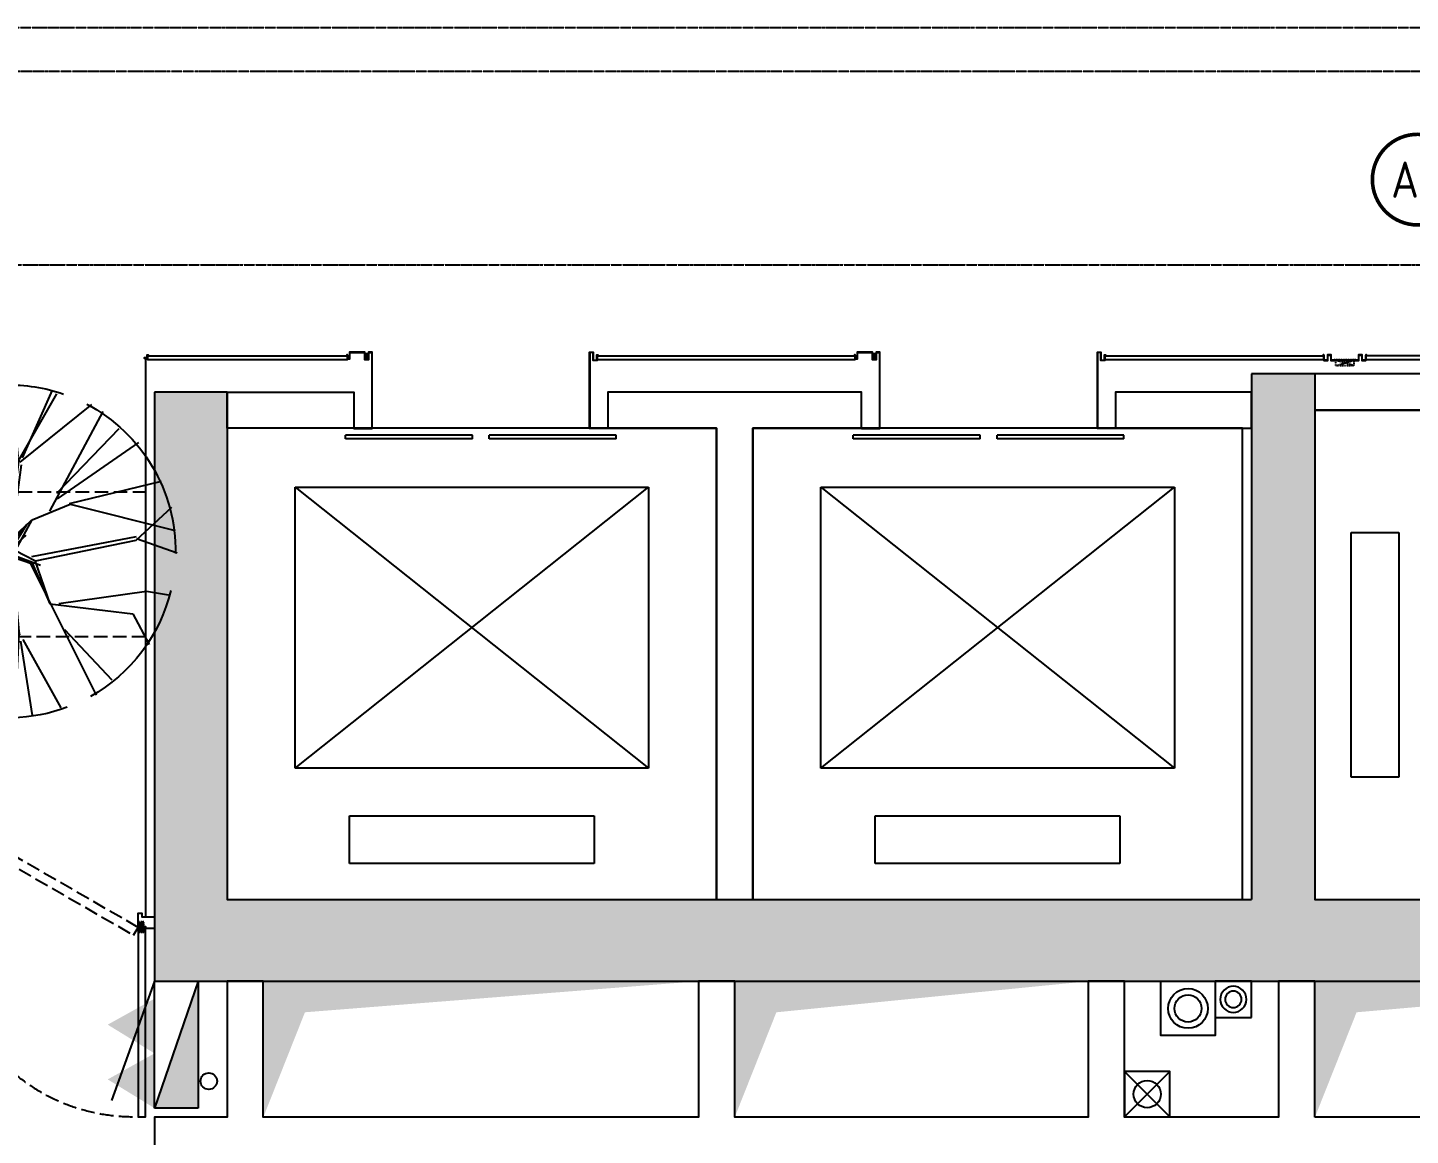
# Model space of a CAD drawing. Extents: x -284868 to 304789, y -137694 to 137894.
# Drawn here: x 268679 to 276305, y -19493 to -13383 of the extents above; entities that cross this region are included whole.
import ezdxf
from ezdxf.enums import TextEntityAlignment as Align

# ---------------------------------------------------------------- set-up
doc = ezdxf.new("R2010")
doc.units = 0
doc.set_wipeout_variables(frame=1)
doc.linetypes.add('BORDER2', pattern=[0.875, 0.25, -0.125, 0.25, -0.125, 0, -0.125])
doc.linetypes.add('DASH', pattern=[0.35, 0.25, -0.1])
doc.layers.get('0').update_dxf_attribs({"linetype": 'CONTINUOUS'})
for name, color, linetype in [('0-墙', 4, 'CONTINUOUS'), ('0-建筑柱体', 251, 'CONTINUOUS'), ('0-消防栓(给排水)', 9, 'CONTINUOUS'), ('0-电梯', 3, 'CONTINUOUS'), ('EQUIP-通讯', 3, 'CONTINUOUS'), ('P-完成面', 42, 'CONTINUOUS'), ('P-平面家具', 3, 'CONTINUOUS'), ('P-平面植物', 251, 'CONTINUOUS'), ('P-门扇', 6, 'CONTINUOUS'), ('WIRE-网络', 130, 'BORDER2')]:
    doc.layers.add(name, color=color, linetype=linetype)
doc.styles.add('_TEL_ATTDEF', font='GBENOR', dxfattribs={"width": 0.8, "height": 3, "bigfont": 'GBCBIG'})
doc.styles.add('_TEL_DIM', font='SIMPLEX', dxfattribs={"width": 0.8, "height": 3.5, "bigfont": 'HZTXT'})

# ---------------------------------------------------------------- blocks, each defined once
blk = doc.blocks.new('213r5467')
for p, q in [((-90909.2, -260063), (-90909.2, -260325.5)), ((-89559.2, -260063), (-90909.2, -260063)), ((-89559.2, -260325.5), (-89559.2, -260063)), ((-90909.2, -260325.5), (-89559.2, -260325.5)), ((-91209.2, -260588), (-91209.2, -262138)), ((-89259.2, -260588), (-91209.2, -260588)), ((-91209.2, -260588), (-89259.2, -262138)), ((-91209.2, -262138), (-89259.2, -260588)), ((-89259.2, -262138), (-89259.2, -260588)), ((-91209.2, -262138), (-89259.2, -262138))]:
    blk.add_line(p, q)
blk.add_lwpolyline([(-88884.2, -262463), (-91584.2, -262463), (-91584.2, -259863), (-88884.2, -259863), (-88884.2, -262463)])
blk = doc.blocks.new('sgASGHHHH')
for points in [[(-102995.8, -917724), (-102995.8, -920624), (-102879.2, -920774), (-102645.8, -920624), (-102645.8, -917724)], [(-109045.8, -917824), (-109045.8, -921074), (-108645.8, -920624), (-108645.8, -917824)], [(-108645.8, -920624), (-109045.8, -921074), (-102995.8, -921074), (-102879.2, -920774), (-102995.8, -920624)], [(-102879.2, -920774), (-102995.8, -921074), (-99845.8, -921074), (-99845.8, -920624), (-102645.8, -920624)]]:
    blk.add_hatch(color=256).paths.add_polyline_path(points)
at = {"color": 4}
for p, q in [((-102995.8, -917724), (-102995.8, -920624)), ((-102645.8, -917724), (-102995.8, -917724)), ((-102645.8, -917724), (-102645.8, -920624)), ((-109045.8, -917824), (-109045.8, -921074)), ((-108645.8, -917824), (-109045.8, -917824)), ((-108645.8, -917824), (-108645.8, -920624)), ((-108645.8, -920624), (-102995.8, -920624)), ((-102645.8, -920624), (-99845.8, -920624)), ((-109045.8, -921074), (-102995.8, -921074)), ((-102995.8, -921074), (-99845.8, -921074))]:
    blk.add_line(p, q, dxfattribs=at)
blk = doc.blocks.new('A$C10332E08')
for p, q in [((250, 0), (0, 250)), ((250, 250), (0, 0))]:
    blk.add_line(p, q)
blk.add_lwpolyline([(0, 250), (250, 250), (250, 0), (0, 0)], close=True)
blk = doc.blocks.new('A$C2AC726D9')
blk.add_circle((16125, -36725), 75)
at = {"xscale": -1, "rotation": 90}
blk.add_blockref('A$C10332E08', (16250, -36600), dxfattribs=at)
blk = doc.blocks.new('A$C2E9C7AB1')
blk.add_lwpolyline([(-200, 0), (0, 0), (0, -200), (-200, -200)], close=True)
for radius in [72.3, 45.5]:
    blk.add_circle((-100, -100), radius)
blk = doc.blocks.new('A$C1A2309B7')
blk.add_lwpolyline([(-300, 0), (0, 0), (0, -300), (-300, -300)], close=True)
for radius in [109.5, 75]:
    blk.add_circle((-150, -150), radius)
blk = doc.blocks.new('A$C5B4E3DF6')
for p, q in [((0, 240), (-658.7, 476.9)), ((-700, 0), (-700, 240)), ((0, 0), (-700, 240)), ((-700, 240), (0, 240)), ((0, 240), (0, 0)), ((0, 0), (-700, 0))]:
    blk.add_line(p, q)
for points in [[(-700, 240), (-541.4, 498.1), (-398.1, 240)], [(-398.1, 240), (-239.5, 498.1), (-96.1, 240)], [(-700, 0), (-700, 240), (0, 0)]]:
    blk.add_solid(points)
blk = doc.blocks.new('A$C3F6147FC')
blk.add_circle((299.5, -3801.1), 45.5)
at = {"rotation": 90}
blk.add_blockref('A$C5B4E3DF6', (240, -3250), dxfattribs=at)
blk.add_blockref('A$C1A2309B7', (5850, -3250))
at = {"xscale": -1, "rotation": 270}
blk.add_blockref('A$C2E9C7AB1', (6050, -3250), dxfattribs=at)
blk = doc.blocks.new('$DORLIB2D$00000127')
at = {"color": 0}
for points in [[(-0.5333, 0.7949), (-0.5333, 0.6904)], [(-0.0333, 0.7949), (-0.5333, 0.7949)], [(-0.0333, 0.7949), (-0.0333, 0.6904)], [(0.5333, 0.7949), (0.0333, 0.7949)], [(0.0333, 0.7949), (0.0333, 0.6904)], [(0.5333, 0.7949), (0.5333, 0.6904)], [(-0.0333, 0.6904), (-0.5333, 0.6904)], [(0.5333, 0.6904), (0.0333, 0.6904)], [(0.5, 0.5), (-0.5, 0.5)]]:
    blk.add_lwpolyline(points, dxfattribs=at)
blk = doc.blocks.new('A$C6C5C068E')
h = blk.add_hatch()
h.set_pattern_fill('ANSI32', color=256, scale=0.2, style=0)
h.set_pattern_definition([(45, (506565838.6591, 131390591.2148), (-1.3470384181604, 1.3470384181604), []), (45, (506565839.5572, 131390591.2148), (-1.3470384181604, 1.3470384181604), [])])
h.paths.add_polyline_path([(11.2, 11.2), (-3.8, 11.2), (-3.8, 13.8), (0, 13.8), (0, 15), (-5, 15), (-5, 10), (10, 10), (10, -5), (15, -5), (15, 0), (13.8, 0), (13.8, -3.8), (11.2, -3.8)])
blk.add_lwpolyline([(11.2, 11.2), (-3.8, 11.2), (-3.8, 13.8), (0, 13.8), (0, 15), (-5, 15), (-5, 10), (10, 10), (10, -5), (15, -5), (15, 0), (13.8, 0), (13.8, -3.8), (11.2, -3.8)], close=True)
blk = doc.blocks.new('A$C611527F21')
h = blk.add_hatch(color=7)
h.dxf.hatch_style = 1
h.set_gradient(color1=(255, 255, 255), color2=(255, 255, 0), tint=1, name='CYLINDER')
h.paths.add_polyline_path([(1340, -405), (1340, -380), (1320, -380), (1320, -406), (1325, -410), (1335, -410)])
for points in [[(60, -375), (60, -405), (55, -405), (55, -400), (56.5, -400), (56.5, -403.5), (58.5, -403.5), (58.5, -373.5), (81.5, -373.5), (81.5, -418.5), (98.5, -418.5), (98.5, 0), (0, 0), (0, 1.5), (100, 1.5), (100, -420), (80, -420), (80, -375), (60, -375)], [(1438.5, -400), (1438.5, -403.5), (1436.5, -403.5), (1436.5, -383.5), (1423.5, -383.5), (1423.5, -418.5), (1341.5, -418.5), (1341.5, -378.5), (1318.5, -378.5), (1318.5, -418.5), (1301.5, -418.5), (1301.5, 0), (1400, 0), (1400, 1.5), (1300, 1.5), (1300, -420), (1320, -420), (1320, -380), (1340, -380), (1340, -420), (1425, -420), (1425, -385), (1435, -385), (1435, -405), (1440, -405), (1440, -400), (1438.5, -400)]]:
    blk.add_lwpolyline(points)
blk.add_lwpolyline([(1340, -405), (1340, -380), (1320, -380), (1320, -406), (1325, -410), (1335, -410)], close=True)
blk = doc.blocks.new('A$C7A304ED9')
at = {"linetype": 'DASH', "ltscale": 0.1}
for p, q in [((-50, 28.5), (50, -1.5)), ((50, 28.5), (-50, -1.5))]:
    blk.add_line(p, q, dxfattribs=at)
blk.add_lwpolyline([(120, -26.5), (120, -31.5), (115, -31.5), (115, -1.5), (95, -1.5), (95, -31.5), (75, -31.5), (75, -1.5), (-75, -1.5), (-75, -31.5), (-95, -31.5), (-95, -1.5), (-115, -1.5), (-115, -31.5), (-120, -31.5), (-120, -26.5), (-118.5, -26.5), (-118.5, -30), (-116.5, -30), (-116.5, 0), (-93.5, 0), (-93.5, -30), (-76.5, -30), (-76.5, 0), (76.5, 0), (76.5, -30), (93.5, -30), (93.5, 0), (116.5, 0), (116.5, -30), (118.5, -30), (118.5, -26.5), (120, -26.5)])
for points in [[(-50, -1.5), (50, -1.5), (50, 28.5), (-50, 28.5)], [(-60, -6.5), (60, -6.5), (60, -1.5), (-60, -1.5)]]:
    blk.add_lwpolyline(points, close=True, dxfattribs=at)
blk = doc.blocks.new('A$C67A6433D')
at = {"linetype": 'DASH', "ltscale": 0.03}
blk.add_wipeout([(30.7, 0), (-28.1, 0), (-28.1, 25.8), (30.7, 25.8)], dxfattribs=at)
for p, q in [((-25.8, 19.5), (-22.7, 19)), ((-25.4, 13.4), (-18.7, 4.2)), ((-20.9, 18.6), (-9.1, 16.4)), ((-20.3, 1.6), (-20.3, 0)), ((-18.9, 12.6), (-11.9, 2.9)), ((-17.9, 11.2), (-6.8, 9.1)), ((-16, 8.5), (-6.1, 8.5)), ((-16, 2.9), (-0.3, 2.9)), ((-13, 24.2), (-13, 25.8)), ((-12.3, 23.4), (-12.3, 24.7)), ((-12.3, 24.7), (0, 24.7)), ((-8.8, 11.8), (-8.7, 20.7)), ((-8.7, 16.4), (-8.7, 20.7)), ((-1.5, 4), (-7.9, 10.2)), ((-1.9, 19.2), (-3.5, 14.1)), ((0.4, 9.4), (-2.8, 11.9)), ((2.6, 9.4), (5.8, 11.9)), ((30.4, 25.8), (3, 25.8)), ((14.9, 24.7), (3, 24.7)), ((18.6, 2.9), (3.3, 2.9)), ((4.5, 4), (10.9, 10.2)), ((4.9, 19.2), (6.5, 14.1)), ((18.6, 8.5), (9.1, 8.5)), ((11.8, 11.8), (11.7, 20.7)), ((23.5, 18.6), (11.7, 16.4)), ((20.5, 11.2), (12.3, 9.7)), ((21.5, 12.6), (14.5, 2.9)), ((14.9, 23.4), (14.9, 24.7)), ((15.6, 24.2), (15.6, 25.8)), ((28, 13.4), (21.4, 4.2)), ((22.9, 1.6), (22.9, 0)), ((28.4, 19.5), (25.4, 19))]:
    blk.add_line(p, q, dxfattribs=at)
for points in [[(0, 9.7), (0, 25.8), (-27.7, 25.8), (-27.7, 0), (0, 0), (0, 2.7)], [(3, 9.7), (3, 25.8), (30.7, 25.8), (30.7, 0), (3, 0), (3, 2.7)]]:
    blk.add_lwpolyline(points, dxfattribs=at)
for points in [[(-13, 24.2), (-13, 24.2), (-25.8, 24.2, 0.414214), (-26.5, 23.4), (-26.5, 2.4, 0.414214), (-25.8, 1.6), (-20.3, 1.6)], [(-12.3, 23.4), (-25, 23.4, 0.414214), (-25.8, 22.6), (-25.8, 16.8)], [(-25.8, 14), (-25.8, 5, 0.414214), (-25, 4.2), (-18.7, 4.2)], [(14.9, 23.4), (27.6, 23.4, -0.414214), (28.4, 22.6), (28.4, 16.8)], [(15.6, 24.2), (15.6, 24.2), (28.4, 24.2, -0.414214), (29.2, 23.4), (29.2, 2.4, -0.414214), (28.4, 1.6), (22.9, 1.6)], [(28.4, 14), (28.4, 5, -0.414214), (27.6, 4.2), (21.4, 4.2)]]:
    blk.add_lwpolyline(points, format="xyb", dxfattribs=at)
for centre in [(-22.5, 15.4), (-5.1, 20.7), (1.5, 6), (8.1, 20.7), (25.1, 15.4)]:
    blk.add_circle(centre, 1.99, dxfattribs=at)
for centre, radius, start, end in [((-22.5, 15.4), 3.58, 338.85628, 221.96096), ((-17.6, 13.5), 1.59, 158.85628, 216.02452), ((-16, 6.5), 3.58, 211.82128, 270), ((-6.8, 11.8), 1.99, 178.25247, 238.26721), ((-5.1, 20.7), 3.58, 334.84516, 179.12624), ((-1.6, 13.5), 1.99, 160.89293, 232.11387), ((1.5, 6), 3.58, 213.03161, 326.96839), ((1.5, 6), 3.58, 72.86559, 107.13441), ((8.1, 20.7), 3.58, 0.87376, 205.15484), ((4.6, 13.5), 1.99, 307.88613, 19.10707), ((9.8, 11.8), 1.99, 301.73279, 1.74753), ((12, 11.2), 1.59, 222.33862, 280.57582), ((18.6, 6.5), 3.58, 270, 328.17872), ((25.1, 15.4), 3.58, 318.03904, 201.14372), ((20.2, 13.5), 1.59, 323.97548, 21.14372)]:
    blk.add_arc(centre, radius, start, end, dxfattribs=at)
blk = doc.blocks.new('yld.studio@foxmail.com-2-220')
at = {"color": 251, "ltscale": 100}
for p, q in [((8510.1, -109877.5), (8397.2, -109679.9)), ((8501.1, -109873.4), (8409.6, -109669)), ((8511.1, -109879.5), (8664.3, -109664.1)), ((8513.9, -109870.1), (8534.1, -109657.1)), ((8643.6, -109920.9), (8721.4, -109692)), ((8417.6, -110035.7), (8256.9, -109733.9)), ((8507.4, -109887.1), (8290.8, -109712.8)), ((8589.8, -109981.6), (8812.1, -109731.5)), ((8397.2, -109980.4), (8208.1, -109785.5)), ((8394.9, -109998.4), (8148.5, -109827.1)), ((8515.1, -109920.7), (8913.5, -109837.6)), ((8535.1, -110130.3), (8503.4, -109895.4)), ((8545.1, -110130), (8511.1, -109879.5)), ((8608.5, -109974.4), (8957.6, -109892.2)), ((8358.7, -110012.5), (8079.5, -109944.3)), ((8687.6, -110105.4), (9004.3, -109954.2)), ((8356.4, -110013.7), (8038, -110093.8)), ((8157, -110123.6), (8048.7, -110023.6)), ((8471.5, -110062), (8356.4, -110013.7)), ((8839.3, -110105.6), (9019, -110003.9)), ((8521.9, -110154.8), (8471.5, -110062)), ((8545.1, -110130), (8474.7, -110063.6)), ((8488.6, -110076.5), (8536.7, -110154.5)), ((8539, -110135.6), (8488.6, -110076.5)), ((8538, -110151.7), (8489.4, -110108)), ((8669.6, -110104.1), (8539, -110135.6)), ((8545.1, -110130), (8687.6, -110105.4)), ((8694.6, -110108.9), (9030.8, -110225)), ((8155.7, -110118.3), (8032.3, -110161.7)), ((8472.3, -110172.8), (8155.6, -110112.1)), ((8461.2, -110185.6), (8157, -110123.6)), ((8707.1, -110117.1), (8538, -110151.7)), ((8544.7, -110164.9), (8559.5, -110148.7)), ((8682.6, -110125.1), (8557.8, -110163.7)), ((8559.5, -110148.7), (8707.1, -110117.1)), ((8682.6, -110125.1), (8768.3, -110384.4)), ((8692.8, -110112.7), (8836.9, -110114.6)), ((8818.2, -110125.1), (9019, -110313.5)), ((9019, -110313.5), (8836.9, -110114.6)), ((8840.8, -110125.9), (9051.6, -110150.2)), ((8477.1, -110193.3), (8277.6, -110592.7)), ((8463.3, -110184.6), (8417.7, -110316.4)), ((8445.9, -110200), (8538.1, -110165.1)), ((8521.9, -110154.8), (8463.3, -110184.6)), ((8532.4, -110173.4), (8470.5, -110194.6)), ((8557.8, -110163.7), (8509.5, -110410)), ((8509.5, -110410), (8532.4, -110173.4)), ((8538.1, -110165.1), (8622.5, -110416.5)), ((8622.5, -110416.5), (8544.7, -110164.9)), ((8470.5, -110194.6), (8417.7, -110316.4)), ((8125, -110277.7), (8052.4, -110289.4)), ((8391, -110315.4), (8125, -110277.7)), ((8417.7, -110316.4), (8166.6, -110346.4)), ((8574.8, -110289.9), (8890.1, -110505.1)), ((8166.6, -110346.4), (8117, -110438.8)), ((8373.7, -110393.6), (8229.8, -110545.8)), ((8511.4, -110403.8), (8679.8, -110638.2)), ((8771.5, -110385.9), (8615.9, -110411.9)), ((8768.3, -110384.4), (8830.5, -110442)), ((8500, -110423.7), (8384.7, -110630.9)), ((8507.1, -110429.3), (8471.5, -110654.4)), ((8511.4, -110406.1), (8525.2, -110657)), ((8615.9, -110411.9), (8752.8, -110617.3)), ((8622.3, -110415), (8875.2, -110535.6)), ((8830.5, -110442), (8919.5, -110477.1))]:
    blk.add_line(p, q, dxfattribs=at)
for start, end in [(88.6766, 109.1318), (56.9006, 79.3688), (117.8667, 180.7636), (15.425, 43.7388), (340.9435, 3.7139), (193.5797, 240.7292), (292.8624, 322.3567), (249.5801, 287.9773)]:
    blk.add_arc((8541.4, -110156.9), 504, start, end, dxfattribs=at)
blk = doc.blocks.new('$equip$00003217')
at = {"const_width": 0.04}
blk.add_lwpolyline([(0, 0.5, -1), (0, -0.5, -1), (0, 0.5, 0.021884)], format="xyb", dxfattribs=at)
blk.add_circle((0, 0), 0.5)
for p in [(0, 0.5), (-0.5, 0), (0.5, 0), (0, -0.5)]:
    blk.add_point(p)
at = {"color": 7, "style": '_TEL_ATTDEF'}
blk.add_attdef('$TEXT$', text='', height=0.4, dxfattribs=at).set_placement((0, 0), align=Align.MIDDLE_CENTER)
at = {"color": 7, "style": '_TEL_DIM', "flags": 1}
for tag in ['A', 'REMARK']:
    blk.add_attdef(tag, text='', height=0.00002, dxfattribs=at).set_placement((0, 0), align=Align.MIDDLE_CENTER)

msp = doc.modelspace()

# ---------------------------------------------------------------- linework, layer by layer
at = {"layer": '0-墙'}
for points in [[(282329.1, -15292.7), (275779.1, -15292.7), (275779.1, -15492.7), (279979.1, -15492.7)], [(272679.1, -15592.7), (273279.1, -15592.7), (273279.1, -15392.7), (271879.1, -15392.7), (271879.1, -15592.7), (272479.1, -15592.7), (272479.1, -18192.7), (272679.1, -18192.7), (272679.1, -15592.7)], [(275779.1, -19392.7), (275779.1, -18642.7), (275579.1, -18642.7), (275579.1, -19392.7), (274729.1, -19392.7), (274729.1, -18642.7), (274529.1, -18642.7), (274529.1, -19392.7), (272579.1, -19392.7), (272579.1, -18642.7), (272379.1, -18642.7), (272379.1, -19392.7), (269979.1, -19392.7), (269979.1, -18642.7), (269779.1, -18642.7), (269779.1, -19392.7), (269379.1, -19392.7), (269379.1, -19592.7), (278879.1, -19592.7)], [(277979.1, -19392.7), (275779.1, -19392.7)]]:
    msp.add_lwpolyline(points, dxfattribs=at)
for points in [[(269779.1, -15392.7), (270479.1, -15392.7), (270479.1, -15592.7), (269779.1, -15592.7)], [(275429.1, -15392.7), (274679.1, -15392.7), (274679.1, -15592.7), (275429.1, -15592.7)]]:
    msp.add_lwpolyline(points, close=True, dxfattribs=at)
at = {"layer": '0-墙', "color": 251}
for points in [[(269979.1, -19392.7), (269979.1, -18642.7), (270208.8, -18813.9), (272379.1, -18642.7)], [(272579.1, -19392.7), (272579.1, -18642.7), (272808.8, -18813.9), (274529.1, -18642.7)], [(275779.1, -19392.7), (275779.1, -18642.7), (276008.8, -18813.9), (277979.1, -18642.7)]]:
    msp.add_solid(points, dxfattribs=at)
at = {"layer": 'P-完成面'}
for points in [[(269329.1, -15203.9), (269329.1, -18287.7)], [(269340.3, -15192.7), (270442.6, -15192.7), (270442.6, -15198.7)], [(269340.3, -15192.7), (269340.3, -15212.7), (270442.6, -15212.7), (270442.6, -15192.7)], [(271820.6, -15192.7), (273242.6, -15192.7), (273242.6, -15198.7)], [(271820.6, -15192.7), (271820.6, -15212.7), (273242.6, -15212.7), (273242.6, -15192.7)], [(274620.6, -15192.7), (275827.6, -15192.7), (275827.6, -15198.7)], [(274620.6, -15192.7), (274620.6, -15212.7), (275827.6, -15212.7), (275827.6, -15192.7)], [(278467.6, -15192.7), (276060.6, -15192.7)], [(276060.6, -15192.7), (276060.6, -15212.7), (278467.6, -15212.7), (278467.6, -15192.7)], [(269379.1, -18287.7), (269379.1, -18352.7), (269332.1, -18352.7), (269332.1, -18342.7), (269289.1, -18342.7), (269289.1, -18267.7), (269309.1, -18267.7), (269309.1, -18287.7), (269379.1, -18287.7)]]:
    msp.add_lwpolyline(points, dxfattribs=at)
msp.add_lwpolyline([(269329.1, -18345.7), (269289.1, -18345.7), (269289.1, -19389.7), (269329.1, -19389.7)], close=True, dxfattribs=at)
at = {"layer": 'P-平面家具', "linetype": 'DASH', "ltscale": 300}
msp.add_lwpolyline([(266529.1, -15942.7), (269329.1, -15942.7), (269329.1, -16742.7), (266529.1, -16742.7)], close=True, dxfattribs=at)
at = {"layer": 'WIRE-网络'}
for points in [[(258629.9, -13696.9), (258925.5, -13383.1), (287322.6, -13383.1)], [(260895.2, -14691.8), (287422.6, -14691.8)]]:
    msp.add_lwpolyline(points, dxfattribs=at)

# ---------------------------------------------------------------- block references
at = {"layer": '0-建筑柱体'}
msp.add_blockref('sgASGHHHH', (378424.9, 902431.3), dxfattribs=at)
at = {"layer": '0-消防栓(给排水)', "color": 0}
for name, p in [('A$C2AC726D9', (258729.1, 17459.9)), ('A$C3F6147FC', (269379.1, -15392.7))]:
    msp.add_blockref(name, p, dxfattribs=at)
at = {"layer": '0-电梯', "xscale": -1}
for p, rotation in [((15916, -107076.9), 90), ((361363.2, -278055.7), 180), ((364263.2, -278055.7), 180)]:
    msp.add_blockref('213r5467', p, dxfattribs=dict(at, rotation=rotation))
at = {"layer": 'EQUIP-通讯', "ltscale": 3, "xscale": 500, "yscale": 500, "zscale": 500}
msp.add_blockref('$equip$00003217', (276346, -14221.3), dxfattribs=at).add_auto_attribs({'$TEXT$': 'AP'})
at = {"layer": 'P-完成面', "rotation": 180}
for p in [(271879.1, -15592.7), (274679.1, -15592.7)]:
    msp.add_blockref('A$C611527F21', p, dxfattribs=at)
at = {"layer": 'P-完成面', "xscale": -1, "rotation": 180}
for name, p in [('A$C6C5C068E', (269329.1, -15192.7)), ('A$C7A304ED9', (275944.1, -15219.2))]:
    msp.add_blockref(name, p, dxfattribs=at)
at = {"layer": 'P-平面植物', "xscale": -1.82144713234278, "yscale": 1.82144713234278, "zscale": 1.82144713234278}
msp.add_blockref('yld.studio@foxmail.com-2-220', (284134.7, 184373.6), dxfattribs=at)
at = {"layer": 'P-门扇', "xscale": 1400, "yscale": -200, "zscale": 1400}
for p in [(271179.1, -15492.7), (273979.1, -15492.7)]:
    msp.add_blockref('$DORLIB2D$00000127', p, dxfattribs=at)

# ---------------------------------------------------------------- next in the draw order: block references
at = {"layer": 'P-完成面', "rotation": 270}
msp.add_blockref('A$C67A6433D', (269294.1, -18342.7), dxfattribs=at)

# ---------------------------------------------------------------- next in the draw order: linework, layer by layer
at = {"layer": 'P-门扇', "color": 251, "linetype": 'DASH', "ltscale": 300}
msp.add_lwpolyline([(269264.1, -18389), (269289.1, -18345.7), (268384.9, -17823.7), (268359.9, -17867)], close=True, dxfattribs=at)
msp.add_arc((269264.1, -18360.1), 1029.9, 148.60901, 271.39099, dxfattribs=at)
at = {"layer": 'WIRE-网络'}
msp.add_lwpolyline([(287422.6, -13625.5), (259681.9, -13625.5), (259681.9, -22881), (259429, -23875.6)], dxfattribs=at)

doc.saveas('drawing.dxf')
